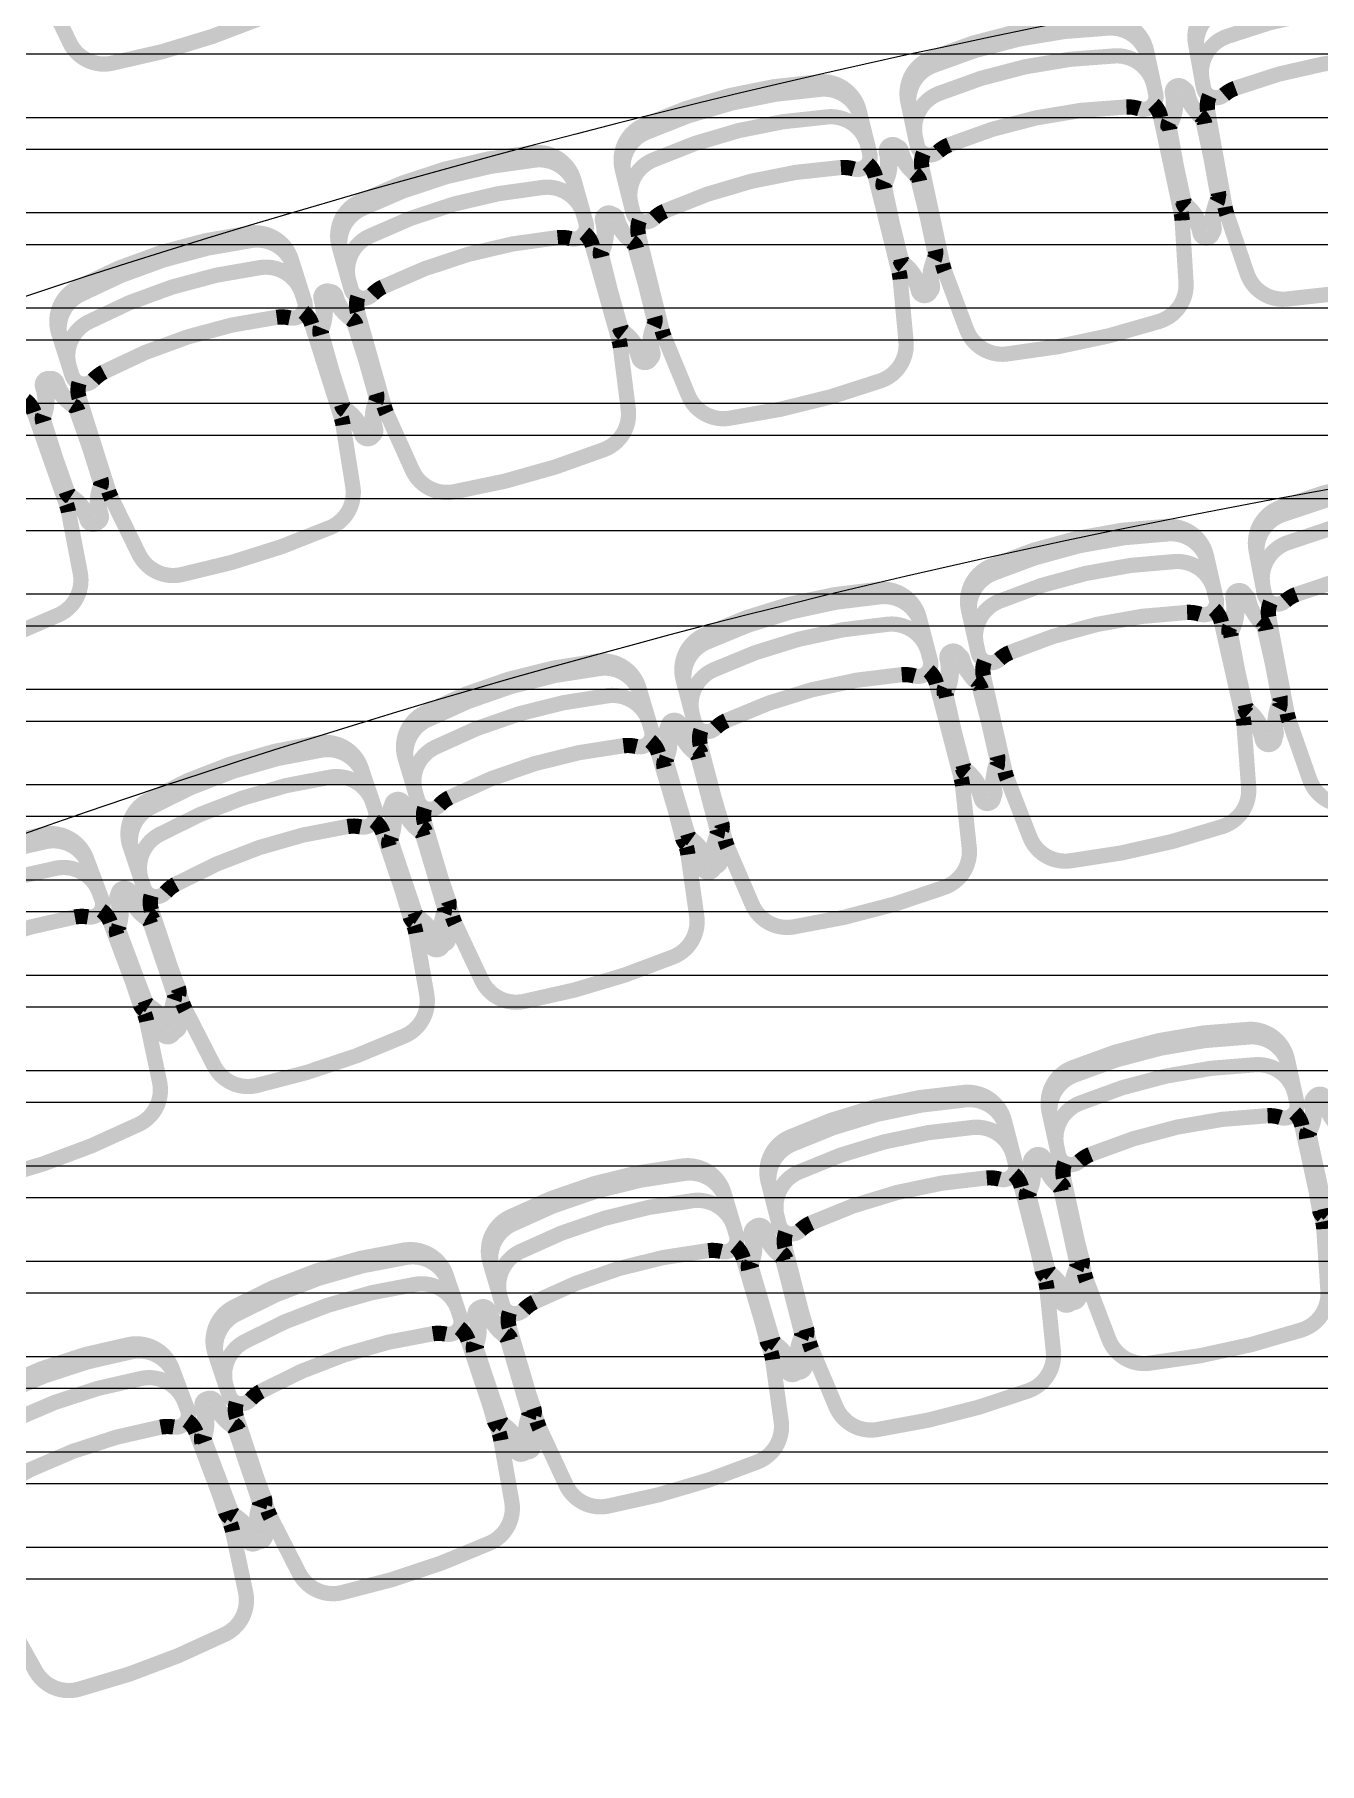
# Model space of a CAD drawing. Header units: metres. Extents: x -331 to 2982, y 362 to 2539.
# Drawn here: x 840.905 to 843.433, y 982.94 to 986.341 of the extents above; entities that cross this region are included whole.
import ezdxf

# ---------------------------------------------------------------- set-up
doc = ezdxf.new("R2010")
doc.units = ezdxf.units.M
doc.layers.add('Pis', color=251, linetype='Continuous')
doc.layers.add('Renato', color=7, linetype='Continuous')

msp = doc.modelspace()

# ---------------------------------------------------------------- hatches: boundary and pattern name
at = {"layer": 'Renato'}
h = msp.add_hatch(dxfattribs=at)
h.set_pattern_fill('ANSI32', color=256, scale=0.5, angle=135)
h.set_pattern_definition([(180, (846.11678, 988.55278), (-1e-17, -0.1875), []), (180, (846.05428, 988.61528), (-1e-17, -0.1875), [])])
h.paths.add_polyline_path([(846.1168, 988.5528), (840.7153, 988.5528), (840.7153, 983.1981), (846.1168, 983.1981)])

# ---------------------------------------------------------------- linework, layer by layer
at = {"layer": 'Pis', "const_width": 0.03}
for points in [[(840.8604, 986.6635, 0.149389), (840.8604, 986.6343), (840.9163, 986.4501, 0.03724), (840.9217, 986.4362), (840.9743, 986.3255, 0.342214), (841.0563, 986.2841, 0.051556), (841.3515, 986.3737, 0.342214), (841.3967, 986.4538), (841.3789, 986.575, 0.03724), (841.3756, 986.5895), (841.3197, 986.7738, 0.149389), (841.3034, 986.798)], [(843.1919, 986.3079, -0.36261), (843.2394, 986.3915, -0.08991), (843.5905, 986.4549, -0.36261), (843.6643, 986.3932)], [(843.2019, 986.2528, -0.36261), (843.2494, 986.3364, -0.08991), (843.6005, 986.3997, -0.36261), (843.6742, 986.3381)], [(842.6264, 986.1941, -0.36261), (842.6712, 986.2791, -0.08991), (843.0201, 986.3537, -0.36261), (843.0958, 986.2944)], [(842.6381, 986.1393, -0.36261), (842.6829, 986.2243, -0.08991), (843.0318, 986.2989, -0.36261), (843.1075, 986.2396)], [(843.2165, 986.2199, 0.149389), (843.213, 986.1909), (843.2472, 986.0014, 0.03724), (843.2509, 985.987), (843.2904, 985.871, 0.342214), (843.367, 985.8203, 0.051556), (843.6706, 985.8751, 0.342214), (843.7248, 985.9494), (843.7211, 986.0719, 0.03724), (843.7196, 986.0867), (843.6854, 986.2762, 0.149389), (843.672, 986.3022)], [(842.065, 986.0612, -0.36261), (842.1071, 986.1477, -0.08991), (842.4534, 986.2333, -0.36261), (842.531, 986.1765)], [(842.6538, 986.1069, 0.149389), (842.6512, 986.0778), (842.6915, 985.8895, 0.03724), (842.6957, 985.8752), (842.7388, 985.7605, 0.342214), (842.817, 985.7123, 0.051556), (843.1187, 985.7768, 0.342214), (843.1705, 985.8527), (843.1629, 985.9751, 0.03724), (843.1609, 985.9898), (843.1206, 986.1781, 0.149389), (843.1065, 986.2036)], [(842.0785, 986.0069, -0.36261), (842.1206, 986.0933, -0.08991), (842.4669, 986.179, -0.36261), (842.5444, 986.1221)], [(841.5085, 985.9096, -0.36261), (841.5478, 985.9974, -0.08991), (841.8912, 986.0941, -0.36261), (841.9705, 986.0397)], [(842.0952, 985.975, 0.149389), (842.0936, 985.9458), (842.1398, 985.7589, 0.03724), (842.1445, 985.7448), (842.1912, 985.6315, 0.342214), (842.271, 985.5858, 0.051556), (842.5704, 985.6599, 0.342214), (842.6197, 985.7375), (842.6083, 985.8595, 0.03724), (842.6058, 985.8742), (842.5595, 986.0611, 0.149389), (842.5445, 986.0862)], [(841.5237, 985.8557, -0.36261), (841.563, 985.9435, -0.08991), (841.9064, 986.0402, -0.36261), (841.9857, 985.9858)], [(841.5414, 985.8244, 0.149389), (841.5407, 985.7952), (841.5929, 985.6099, 0.03724), (841.598, 985.5959), (841.6484, 985.4841, 0.342214), (841.7295, 985.4411, 0.051556), (842.0265, 985.5247, 0.342214), (842.0733, 985.6038), (842.0579, 985.7254, 0.03724), (842.055, 985.74), (842.0028, 985.9253, 0.149389), (841.987, 985.9499)], [(840.9573, 985.7394, -0.36261), (840.9938, 985.8284, -0.08991), (841.3339, 985.936, -0.36261), (841.4149, 985.8842)], [(840.9742, 985.686, -0.36261), (841.0107, 985.7749, -0.08991), (841.3508, 985.8826, -0.36261), (841.4318, 985.8308)], [(840.9929, 985.6553, 0.149389), (840.9932, 985.626), (841.0512, 985.4425, 0.03724), (841.0568, 985.4286), (841.1107, 985.3186, 0.342214), (841.1932, 985.2781, 0.051556), (841.4873, 985.3712, 0.342214), (841.5315, 985.4517), (841.5123, 985.5728, 0.03724), (841.5089, 985.5873), (841.4508, 985.7708, 0.149389), (841.4342, 985.7949)], [(840.4504, 985.4678, 0.149389), (840.4516, 985.4386), (840.5155, 985.257, 0.03724), (840.5215, 985.2433), (840.5789, 985.135, 0.342214), (840.6626, 985.0972, 0.051556), (840.9537, 985.1997, 0.342214), (840.9953, 985.2816), (840.9722, 985.4019, 0.03724), (840.9683, 985.4163), (840.9044, 985.5979, 0.149389), (840.8871, 985.6215)], [(843.3111, 985.3115, -0.36261), (843.3578, 985.3955, -0.08991), (843.7083, 985.4622, -0.36261), (843.7826, 985.4012)], [(843.3216, 985.2564, -0.36261), (843.3683, 985.3404, -0.08991), (843.7188, 985.4071, -0.36261), (843.7931, 985.3461)], [(842.7458, 985.1947, -0.36261), (842.7896, 985.2803, -0.08991), (843.1377, 985.3588, -0.36261), (843.214, 985.3004)], [(842.7581, 985.1401, -0.36261), (842.802, 985.2256, -0.08991), (843.15, 985.3042, -0.36261), (843.2263, 985.2457)], [(843.3365, 985.2237, 0.149389), (843.3333, 985.1946), (843.3693, 985.0055, 0.03724), (843.3732, 984.9911), (843.4137, 984.8755, 0.342214), (843.4908, 984.8255, 0.051556), (843.7939, 984.8832, 0.342214), (843.8473, 984.958), (843.8425, 985.0804, 0.03724), (843.8408, 985.0952), (843.8049, 985.2844, 0.149389), (843.7913, 985.3102)], [(842.185, 985.0578, -0.36261), (842.2259, 985.1448, -0.08991), (842.5711, 985.2351, -0.36261), (842.6494, 985.1793)], [(842.7741, 985.1079, 0.149389), (842.772, 985.0787), (842.8143, 984.8909, 0.03724), (842.8187, 984.8767), (842.8631, 984.7625, 0.342214), (842.9419, 984.7152, 0.051556), (843.2428, 984.7831, 0.342214), (843.2937, 984.8596), (843.2847, 984.9819, 0.03724), (843.2826, 984.9966), (843.2402, 985.1844, 0.149389), (843.2257, 985.2098)], [(842.1992, 985.0036, -0.36261), (842.2401, 985.0906, -0.08991), (842.5853, 985.1809, -0.36261), (842.6635, 985.1251)], [(841.6386, 984.9037, -0.36261), (841.6766, 984.992, -0.08991), (842.0185, 985.094, -0.36261), (842.0986, 985.0408)], [(842.2163, 984.972, 0.149389), (842.2151, 984.9428), (842.2638, 984.7565, 0.03724), (842.2686, 984.7424), (842.3169, 984.6298, 0.342214), (842.3973, 984.5852, 0.051556), (842.6957, 984.6633, 0.342214), (842.744, 984.7415), (842.7309, 984.8633, 0.03724), (842.7282, 984.878), (842.6795, 985.0642, 0.149389), (842.6641, 985.0891)], [(841.6546, 984.85, -0.36261), (841.6926, 984.9383, -0.08991), (842.0345, 985.0403, -0.36261), (842.1146, 984.9872)], [(841.0978, 984.7303, -0.36261), (841.1327, 984.8199, -0.08991), (841.4709, 984.9334, -0.36261), (841.5528, 984.883)], [(841.6728, 984.819, 0.149389), (841.6726, 984.7897), (841.7276, 984.6052, 0.03724), (841.7329, 984.5913), (841.785, 984.4804, 0.342214), (841.8668, 984.4385, 0.051556), (842.1624, 984.5267, 0.342214), (842.208, 984.6065), (842.1908, 984.7278, 0.03724), (842.1876, 984.7424), (842.1326, 984.9269, 0.149389), (842.1164, 984.9512)], [(841.1156, 984.6772, -0.36261), (841.1505, 984.7668, -0.08991), (841.4888, 984.8803, -0.36261), (841.5707, 984.8299)], [(841.1348, 984.6468, 0.149389), (841.1356, 984.6176), (841.1968, 984.4351, 0.03724), (841.2026, 984.4213), (841.2584, 984.3122, 0.342214), (841.3416, 984.2732, 0.051556), (841.6341, 984.3713, 0.342214), (841.6769, 984.4527), (841.6556, 984.5733, 0.03724), (841.6519, 984.5877), (841.5907, 984.7703, 0.149389), (841.5737, 984.7941)], [(840.5631, 984.538, -0.36261), (840.595, 984.6287, -0.08991), (840.9292, 984.7536, -0.36261), (841.0128, 984.7061)], [(840.5828, 984.4855, -0.36261), (840.6146, 984.5762, -0.08991), (840.9488, 984.7011, -0.36261), (841.0324, 984.6536)], [(840.603, 984.4558, 0.149389), (840.6048, 984.4266), (840.6722, 984.2463, 0.03724), (840.6784, 984.2328), (840.7379, 984.1256, 0.342214), (840.8223, 984.0894, 0.051556), (841.1113, 984.1974, 0.342214), (841.1514, 984.2801), (841.126, 984.4, 0.03724), (841.1218, 984.4143), (841.0544, 984.5947, 0.149389), (841.0366, 984.6179)], [(842.9042, 984.2078, -0.36261), (842.9486, 984.293, -0.08991), (843.2972, 984.3691, -0.36261), (843.3731, 984.3102)], [(842.9161, 984.1531, -0.36261), (842.9606, 984.2383, -0.08991), (843.3091, 984.3144, -0.36261), (843.3851, 984.2554)], [(842.3521, 984.07, -0.36261), (842.3934, 984.1568, -0.08991), (842.739, 984.2454, -0.36261), (842.817, 984.1892)], [(842.9319, 984.1208, 0.149389), (842.9295, 984.0916), (842.9706, 983.9035, 0.03724), (842.9748, 983.8893), (843.0184, 983.7747, 0.342214), (843.0969, 983.7269, 0.051556), (843.3983, 983.7927, 0.342214), (843.4497, 983.8688), (843.4416, 983.9911, 0.03724), (843.4395, 984.0059), (843.3985, 984.194, 0.149389), (843.3842, 984.2195)], [(842.366, 984.0157, -0.36261), (842.4074, 984.1025, -0.08991), (842.7529, 984.1911, -0.36261), (842.831, 984.135)], [(841.8055, 983.9116, -0.36261), (841.8437, 983.9998, -0.08991), (842.1858, 984.1008, -0.36261), (842.2658, 984.0475)], [(842.383, 983.984, 0.149389), (842.3816, 983.9548), (842.4294, 983.7683, 0.03724), (842.4342, 983.7542), (842.4819, 983.6413, 0.342214), (842.5621, 983.5964, 0.051556), (842.8609, 983.673, 0.342214), (842.9095, 983.751), (842.897, 983.8729, 0.03724), (842.8944, 983.8875), (842.8466, 984.074, 0.149389), (842.8314, 984.099)], [(841.8213, 983.8578, -0.36261), (841.8595, 983.9461, -0.08991), (842.2017, 984.0471, -0.36261), (842.2817, 983.9938)], [(841.8394, 983.8267, 0.149389), (841.8392, 983.7975), (841.8937, 983.6129, 0.03724), (841.899, 983.599), (841.9507, 983.4879, 0.342214), (842.0324, 983.4458, 0.051556), (842.3283, 983.5332, 0.342214), (842.3741, 983.6129), (842.3572, 983.7343, 0.03724), (842.354, 983.7488), (842.2995, 983.9335, 0.149389), (842.2834, 983.9579)], [(841.2652, 983.7327, -0.36261), (841.3001, 983.8223, -0.08991), (841.6384, 983.9356, -0.36261), (841.7203, 983.8852)], [(841.283, 983.6796, -0.36261), (841.3179, 983.7691, -0.08991), (841.6562, 983.8825, -0.36261), (841.7381, 983.8321)], [(841.3022, 983.6492, 0.149389), (841.3029, 983.62), (841.3641, 983.4374, 0.03724), (841.3699, 983.4237), (841.4256, 983.3145, 0.342214), (841.5088, 983.2755, 0.051556), (841.8013, 983.3735, 0.342214), (841.8442, 983.4548), (841.8229, 983.5755, 0.03724), (841.8192, 983.5899), (841.7581, 983.7725, 0.149389), (841.7411, 983.7963)], [(840.7319, 983.5337, -0.36261), (840.7636, 983.6245, -0.08991), (841.0976, 983.75, -0.36261), (841.1812, 983.7026)], [(840.7516, 983.4813, -0.36261), (840.7833, 983.572, -0.08991), (841.1173, 983.6975, -0.36261), (841.2009, 983.6501)], [(840.7719, 983.4516, 0.149389), (840.7738, 983.4224), (840.8415, 983.2422, 0.03724), (840.8477, 983.2287), (840.9074, 983.1216, 0.342214), (840.9919, 983.0856, 0.051556), (841.2807, 983.1941, 0.342214), (841.3206, 983.2769), (841.295, 983.3967, 0.03724), (841.2908, 983.411), (841.2231, 983.5913, 0.149389), (841.2052, 983.6144)]]:
    msp.add_lwpolyline(points, format="xyb", dxfattribs=at)
for points in [[(843.6187, 986.2987, 0.08991), (843.2676, 986.2353, 0.086278), (843.2455, 986.2223, -0.57735), (843.2047, 986.2369), (843.1892, 986.3227, -0.36261), (843.2368, 986.4063, -0.08991), (843.5879, 986.4696, -0.36261), (843.6616, 986.408), (843.6771, 986.3222, -0.57735), (843.644, 986.2942, 0.086278)], [(843.0533, 986.1984, 0.08991), (842.7044, 986.1239, 0.086278), (842.6827, 986.1102, -0.57735), (842.6415, 986.1235), (842.6233, 986.2087, -0.36261), (842.6681, 986.2938, -0.08991), (843.017, 986.3683, -0.36261), (843.0927, 986.309), (843.1109, 986.2238, -0.57735), (843.0787, 986.1948, 0.086278)], [(842.4916, 986.0792, 0.08991), (842.1452, 985.9936, 0.086278), (842.124, 985.9792, -0.57735), (842.0824, 985.9912), (842.0614, 986.0758, -0.36261), (842.1035, 986.1622, -0.08991), (842.4498, 986.2479, -0.36261), (842.5274, 986.1911), (842.5483, 986.1065, -0.57735), (842.5171, 986.0764, 0.086278)], [(843.1722, 986.0045, -0.164851), (843.1656, 986.0156), (843.1355, 986.1565, -0.164851), (843.137, 986.1693, 0.162089), (843.1438, 986.2252, -1), (843.1683, 986.2304, 0.162089), (843.1974, 986.1822, -0.164851), (843.2039, 986.1711), (843.2341, 986.0302, -0.164851), (843.2326, 986.0174, 0.162089), (843.2257, 985.9615, -1), (843.2013, 985.9563, 0.162089)], [(843.2331, 986.0235), (843.2075, 986.1653, 0.164851), (843.2013, 986.1765, -0.162089), (843.1737, 986.2257, 1), (843.1491, 986.2213, -0.162089), (843.1405, 986.1656, 0.164851), (843.1386, 986.1529), (843.1642, 986.0111, 0.164851), (843.1704, 985.9998, -0.162089), (843.198, 985.9507, 1), (843.2226, 985.9551, -0.162089), (843.2312, 986.0108, 0.164851)], [(842.6166, 985.8893, -0.164851), (842.6097, 985.9001), (842.5751, 986.04, -0.164851), (842.5761, 986.0528, 0.162089), (842.5812, 986.1089, -1), (842.6055, 986.1149, 0.162089), (842.6361, 986.0676, -0.164851), (842.643, 986.0568), (842.6776, 985.9169, -0.164851), (842.6765, 985.9041, 0.162089), (842.6715, 985.8479, -1), (842.6472, 985.8419, 0.162089)], [(842.6766, 985.9111), (842.6465, 986.052, 0.164851), (842.64, 986.063, -0.162089), (842.6108, 986.1113, 1), (842.5864, 986.1061, -0.162089), (842.5796, 986.0501, 0.164851), (842.5781, 986.0374), (842.6082, 985.8964, 0.164851), (842.6148, 985.8854, -0.162089), (842.6439, 985.8371, 1), (842.6683, 985.8424, -0.162089), (842.6752, 985.8983, 0.164851)], [(841.9343, 985.9413, 0.08991), (841.5909, 985.8446, 0.086278), (841.57, 985.8295, -0.57735), (841.5281, 985.8402), (841.5045, 985.9241, -0.36261), (841.5438, 986.0118, -0.08991), (841.8872, 986.1085, -0.36261), (841.9665, 986.0542), (841.9901, 985.9703, -0.57735), (841.9599, 985.9393, 0.086278)], [(842.0653, 985.7554, -0.164851), (842.058, 985.766), (842.019, 985.9047, -0.164851), (842.0196, 985.9175, 0.162089), (842.0229, 985.9738, -1), (842.047, 985.9806, 0.162089), (842.0791, 985.9342, -0.164851), (842.0863, 985.9237), (842.1254, 985.7849, -0.164851), (842.1247, 985.7721, 0.162089), (842.1215, 985.7159, -1), (842.0974, 985.7091, 0.162089)], [(842.1243, 985.78), (842.0897, 985.9199, 0.164851), (842.0828, 985.9307, -0.162089), (842.0521, 985.978, 1), (842.0279, 985.972, -0.162089), (842.0228, 985.9159, 0.164851), (842.0217, 985.9031), (842.0563, 985.7632, 0.164851), (842.0633, 985.7524, -0.162089), (842.0939, 985.7051, 1), (842.1182, 985.7111, -0.162089), (842.1232, 985.7672, 0.164851)], [(841.3818, 985.7846, 0.08991), (841.0417, 985.677, 0.086278), (841.0213, 985.6613, -0.57735), (840.9791, 985.6706), (840.9528, 985.7537, -0.36261), (840.9893, 985.8427, -0.08991), (841.3294, 985.9503, -0.36261), (841.4104, 985.8985), (841.4367, 985.8154, -0.57735), (841.4075, 985.7835, 0.086278)], [(841.5187, 985.603, -0.164851), (841.5111, 985.6134), (841.4676, 985.7508, -0.164851), (841.4679, 985.7636, 0.162089), (841.4693, 985.8199, -1), (841.4932, 985.8275, 0.162089), (841.5268, 985.7822, -0.164851), (841.5344, 985.7719), (841.5779, 985.6345, -0.164851), (841.5776, 985.6216, 0.162089), (841.5761, 985.5653, -1), (841.5523, 985.5578, 0.162089)], [(841.5767, 985.6304), (841.5377, 985.7692, 0.164851), (841.5304, 985.7798, -0.162089), (841.4983, 985.8261, 1), (841.4742, 985.8193, -0.162089), (841.471, 985.763, 0.164851), (841.4703, 985.7502), (841.5094, 985.6115, 0.164851), (841.5166, 985.6009, -0.162089), (841.5488, 985.5546, 1), (841.5728, 985.5614, -0.162089), (841.5761, 985.6176, 0.164851)], [(840.9776, 985.4324, -0.164851), (840.9697, 985.4425), (840.9219, 985.5784, -0.164851), (840.9217, 985.5912, 0.162089), (840.9214, 985.6476, -1), (840.9449, 985.6559, 0.162089), (840.98, 985.6117, -0.164851), (840.9879, 985.6016), (841.0357, 985.4657, -0.164851), (841.0359, 985.4529, 0.162089), (841.0362, 985.3965, -1), (841.0127, 985.3882, 0.162089)], [(841.0344, 985.4625), (840.9909, 985.5999, 0.164851), (840.9833, 985.6103, -0.162089), (840.9497, 985.6555, 1), (840.9259, 985.648, -0.162089), (840.9245, 985.5916, 0.164851), (840.9242, 985.5788), (840.9677, 985.4414, 0.164851), (840.9753, 985.4311, -0.162089), (841.0089, 985.3858, 1), (841.0327, 985.3933, -0.162089), (841.0341, 985.4497, 0.164851)], [(843.738, 985.3062, 0.08991), (843.3875, 985.2395, 0.086278), (843.3655, 985.2263, -0.57735), (843.3246, 985.2406), (843.3083, 985.3262, -0.36261), (843.355, 985.4102, -0.08991), (843.7055, 985.4769, -0.36261), (843.7798, 985.4159), (843.7961, 985.3303, -0.57735), (843.7633, 985.302, 0.086278)], [(843.1726, 985.204, 0.08991), (842.8246, 985.1254, 0.086278), (842.803, 985.1115, -0.57735), (842.7617, 985.1244), (842.7425, 985.2094, -0.36261), (842.7863, 985.2949, -0.08991), (843.1343, 985.3734, -0.36261), (843.2107, 985.315), (843.2299, 985.23, -0.57735), (843.1981, 985.2006, 0.086278)], [(842.6113, 985.0815, 0.08991), (842.2661, 984.9912, 0.086278), (842.245, 984.9766, -0.57735), (842.2033, 984.988), (842.1812, 985.0723, -0.36261), (842.2221, 985.1593, -0.08991), (842.5673, 985.2496, -0.36261), (842.6456, 985.1938), (842.6676, 985.1095, -0.57735), (842.6368, 985.079, 0.086278)], [(843.2937, 985.0114, -0.164851), (843.287, 985.0224), (843.2553, 985.163, -0.164851), (843.2566, 985.1757, 0.162089), (843.2628, 985.2318, -1), (843.2872, 985.2373, 0.162089), (843.3169, 985.1893, -0.164851), (843.3235, 985.1784), (843.3553, 985.0378, -0.164851), (843.3539, 985.025, 0.162089), (843.3477, 984.969, -1), (843.3233, 984.9635, 0.162089)], [(843.355, 985.0274), (843.328, 985.169, 0.164851), (843.3217, 985.1802, -0.162089), (843.2937, 985.2291, 1), (843.2691, 985.2244, -0.162089), (843.261, 985.1686, 0.164851), (843.2593, 985.1559), (843.2862, 985.0143, 0.164851), (843.2925, 985.0032, -0.162089), (843.3205, 984.9542, 1), (843.3451, 984.9589, -0.162089), (843.3532, 985.0147, 0.164851)], [(842.0638, 984.9418, 0.08991), (841.7219, 984.8399, 0.086278), (841.7014, 984.8245, -0.57735), (841.6592, 984.8345), (841.6343, 984.9181, -0.36261), (841.6723, 985.0064, -0.08991), (842.0142, 985.1083, -0.36261), (842.0943, 985.0552), (842.1192, 984.9717, -0.57735), (842.0895, 984.9402, 0.086278)], [(842.7388, 984.8932, -0.164851), (842.7317, 984.9039), (842.6953, 985.0433, -0.164851), (842.6962, 985.0562, 0.162089), (842.7005, 985.1124, -1), (842.7247, 985.1187, 0.162089), (842.7559, 985.0718, -0.164851), (842.763, 985.0611), (842.7995, 984.9216, -0.164851), (842.7986, 984.9088, 0.162089), (842.7943, 984.8526, -1), (842.7701, 984.8463, 0.162089)], [(842.7992, 984.9123), (842.7675, 985.0529, 0.164851), (842.7608, 985.0639, -0.162089), (842.7312, 985.1118, 1), (842.7068, 985.1063, -0.162089), (842.7006, 985.0503, 0.164851), (842.6992, 985.0375), (842.731, 984.8969, 0.164851), (842.7377, 984.886, -0.162089), (842.7673, 984.838, 1), (842.7917, 984.8435, -0.162089), (842.7979, 984.8996, 0.164851)], [(842.248, 984.7774), (842.2115, 984.9168, 0.164851), (842.2045, 984.9275, -0.162089), (842.1732, 984.9744, 1), (842.149, 984.9681, -0.162089), (842.1447, 984.9119, 0.164851), (842.1438, 984.8991), (842.1803, 984.7597, 0.164851), (842.1874, 984.7489, -0.162089), (842.2186, 984.702, 1), (842.2428, 984.7084, -0.162089), (842.2471, 984.7646, 0.164851)], [(842.1977, 984.758, -0.164851), (842.1903, 984.7684), (842.1491, 984.9065, -0.164851), (842.1496, 984.9194, 0.162089), (842.1519, 984.9757, -1), (842.1759, 984.9828, 0.162089), (842.2087, 984.937, -0.164851), (842.2162, 984.9265), (842.2573, 984.7884, -0.164851), (842.2569, 984.7756, 0.162089), (842.2545, 984.7193, -1), (842.2305, 984.7122, 0.162089)], [(841.5214, 984.7829, 0.08991), (841.1832, 984.6694, 0.086278), (841.1632, 984.6533, -0.57735), (841.1207, 984.6619), (841.093, 984.7446, -0.36261), (841.1279, 984.8341, -0.08991), (841.4662, 984.9476, -0.36261), (841.5481, 984.8972), (841.5758, 984.8146, -0.57735), (841.5471, 984.7822, 0.086278)], [(841.7111, 984.6256), (841.6699, 984.7637, 0.164851), (841.6625, 984.7741, -0.162089), (841.6297, 984.82, 1), (841.6057, 984.8128, -0.162089), (841.6033, 984.7565, 0.164851), (841.6029, 984.7437), (841.644, 984.6056, 0.164851), (841.6515, 984.5951, -0.162089), (841.6843, 984.5493, 1), (841.7083, 984.5564, -0.162089), (841.7106, 984.6127, 0.164851)], [(841.6615, 984.6037, -0.164851), (841.6537, 984.6139), (841.6078, 984.7505, -0.164851), (841.6079, 984.7634, 0.162089), (841.6084, 984.8197, -1), (841.6321, 984.8277, 0.162089), (841.6664, 984.783, -0.164851), (841.6742, 984.7728), (841.7201, 984.6362, -0.164851), (841.72, 984.6233, 0.162089), (841.7195, 984.567, -1), (841.6958, 984.559, 0.162089)], [(840.9848, 984.6049, 0.08991), (840.6506, 984.48, 0.086278), (840.6311, 984.4633, -0.57735), (840.5884, 984.4704), (840.5579, 984.5521, -0.36261), (840.5898, 984.6428, -0.08991), (840.924, 984.7677, -0.36261), (841.0075, 984.7201), (841.038, 984.6385, -0.57735), (841.0105, 984.6051, 0.086278)], [(841.1797, 984.4548), (841.1338, 984.5915, 0.164851), (841.126, 984.6017, -0.162089), (841.0917, 984.6463, 1), (841.068, 984.6384, -0.162089), (841.0675, 984.582, 0.164851), (841.0675, 984.5692), (841.1133, 984.4326, 0.164851), (841.1211, 984.4224, -0.162089), (841.1554, 984.3777, 1), (841.1791, 984.3856, -0.162089), (841.1796, 984.442, 0.164851)], [(841.1308, 984.4305, -0.164851), (841.1227, 984.4405), (841.0722, 984.5755, -0.164851), (841.0718, 984.5883, 0.162089), (841.0704, 984.6447, -1), (841.0938, 984.6534, 0.162089), (841.1297, 984.6099, -0.164851), (841.1378, 984.6), (841.1883, 984.465, -0.164851), (841.1887, 984.4522, 0.162089), (841.1901, 984.3958, -1), (841.1667, 984.3871, 0.162089)], [(843.331, 984.214, 0.08991), (842.9825, 984.1379, 0.086278), (842.9608, 984.1242, -0.57735), (842.9196, 984.1373), (842.901, 984.2225, -0.36261), (842.9454, 984.3077, -0.08991), (843.294, 984.3838, -0.36261), (843.3699, 984.3248), (843.3885, 984.2397, -0.57735), (843.3565, 984.2105, 0.086278)], [(842.7785, 984.0916, 0.08991), (842.4329, 984.003, 0.086278), (842.4117, 983.9885, -0.57735), (842.37, 984.0001), (842.3484, 984.0845, -0.36261), (842.3897, 984.1713, -0.08991), (842.7353, 984.2599, -0.36261), (842.8133, 984.2038), (842.835, 984.1193, -0.57735), (842.804, 984.0891, 0.086278)], [(843.5022, 984.0403), (843.4765, 984.1822, 0.164851), (843.4703, 984.1934, -0.162089), (843.4428, 984.2426, 1), (843.4182, 984.2381, -0.162089), (843.4096, 984.1824, 0.164851), (843.4077, 984.1697), (843.4333, 984.0279, 0.164851), (843.4395, 984.0167, -0.162089), (843.4671, 983.9675, 1), (843.4917, 983.9719, -0.162089), (843.5003, 984.0276, 0.164851)], [(843.4508, 984.0206, -0.164851), (843.4442, 984.0316), (843.4134, 984.1724, -0.164851), (843.4149, 984.1852, 0.162089), (843.4215, 984.2412, -1), (843.4459, 984.2465, 0.162089), (843.4752, 984.1984, -0.164851), (843.4818, 984.1874), (843.5125, 984.0466, -0.164851), (843.5111, 984.0338, 0.162089), (843.5045, 983.9778, -1), (843.4801, 983.9725, 0.162089)], [(842.2308, 983.9486, 0.08991), (841.8886, 983.8475, 0.086278), (841.868, 983.8322, -0.57735), (841.8259, 983.8424), (841.8012, 983.926, -0.36261), (841.8394, 984.0142, -0.08991), (842.1816, 984.1152, -0.36261), (842.2616, 984.0619), (842.2863, 983.9783, -0.57735), (842.2564, 983.9469, 0.086278)], [(842.9556, 983.925), (842.9249, 984.0658, 0.164851), (842.9183, 984.0768, -0.162089), (842.889, 984.125, 1), (842.8646, 984.1197, -0.162089), (842.858, 984.0637, 0.164851), (842.8565, 984.0509), (842.8873, 983.9101, 0.164851), (842.8939, 983.8991, -0.162089), (842.9232, 983.851, 1), (842.9476, 983.8563, -0.162089), (842.9542, 983.9123, 0.164851)], [(842.9051, 983.9027, -0.164851), (842.8981, 983.9135), (842.8623, 984.0531, -0.164851), (842.8633, 984.0659, 0.162089), (842.8678, 984.1221, -1), (842.892, 984.1283, 0.162089), (842.9231, 984.0812, -0.164851), (842.9301, 984.0705), (842.9659, 983.9309, -0.164851), (842.9649, 983.9181, 0.162089), (842.9603, 983.8619, -1), (842.9361, 983.8557, 0.162089)], [(842.4137, 983.7893), (842.3779, 983.9289, 0.164851), (842.3709, 983.9396, -0.162089), (842.3399, 983.9867, 1), (842.3157, 983.9805, -0.162089), (842.3111, 983.9243, 0.164851), (842.3101, 983.9115), (842.3459, 983.7719, 0.164851), (842.353, 983.7611, -0.162089), (842.384, 983.7141, 1), (842.4082, 983.7203, -0.162089), (842.4128, 983.7765, 0.164851)], [(842.3642, 983.7644, -0.164851), (842.3568, 983.7749), (842.316, 983.9131, -0.164851), (842.3165, 983.9259, 0.162089), (842.319, 983.9822, -1), (842.343, 983.9893, 0.162089), (842.3757, 983.9434, -0.164851), (842.3831, 983.9329), (842.4239, 983.7947, -0.164851), (842.4234, 983.7819, 0.162089), (842.4209, 983.7256, -1), (842.3969, 983.7185, 0.162089)], [(841.6889, 983.7851, 0.08991), (841.3506, 983.6717, 0.086278), (841.3305, 983.6557, -0.57735), (841.2881, 983.6643), (841.2604, 983.7469, -0.36261), (841.2954, 983.8365, -0.08991), (841.6336, 983.9498, -0.36261), (841.7155, 983.8994), (841.7432, 983.8168, -0.57735), (841.7145, 983.7844, 0.086278)], [(841.8288, 983.6058, -0.164851), (841.821, 983.616), (841.7752, 983.7527, -0.164851), (841.7753, 983.7655, 0.162089), (841.7758, 983.8219, -1), (841.7995, 983.8298, 0.162089), (841.8338, 983.7851, -0.164851), (841.8416, 983.7749), (841.8874, 983.6383, -0.164851), (841.8874, 983.6254, 0.162089), (841.8869, 983.5691, -1), (841.8632, 983.5611, 0.162089)], [(841.8772, 983.6333), (841.8364, 983.7715, 0.164851), (841.829, 983.782, -0.162089), (841.7963, 983.8279, 1), (841.7723, 983.8208, -0.162089), (841.7698, 983.7645, 0.164851), (841.7693, 983.7516), (841.8101, 983.6134, 0.164851), (841.8175, 983.6029, -0.162089), (841.8502, 983.557, 1), (841.8742, 983.5641, -0.162089), (841.8767, 983.6204, 0.164851)], [(841.1534, 983.6014, 0.08991), (840.8195, 983.4759, 0.086278), (840.8, 983.4591, -0.57735), (840.7573, 983.4662), (840.7266, 983.5478, -0.36261), (840.7584, 983.6385, -0.08991), (841.0923, 983.764, -0.36261), (841.176, 983.7166), (841.2066, 983.635, -0.57735), (841.1791, 983.6016, 0.086278)], [(841.3469, 983.4572), (841.3012, 983.5938, 0.164851), (841.2934, 983.604, -0.162089), (841.259, 983.6487, 1), (841.2353, 983.6408, -0.162089), (841.2348, 983.5844, 0.164851), (841.2348, 983.5716), (841.2806, 983.4349, 0.164851), (841.2883, 983.4247, -0.162089), (841.3227, 983.38, 1), (841.3464, 983.388, -0.162089), (841.3469, 983.4443, 0.164851)], [(841.2998, 983.4273, -0.164851), (841.2916, 983.4372), (841.2409, 983.5721, -0.164851), (841.2405, 983.5849, 0.162089), (841.239, 983.6413, -1), (841.2624, 983.6501, 0.162089), (841.2983, 983.6067, -0.164851), (841.3065, 983.5967), (841.3572, 983.4618, -0.164851), (841.3576, 983.449, 0.162089), (841.3591, 983.3927, -1), (841.3357, 983.3839, 0.162089)]]:
    msp.add_lwpolyline(points, format="xyb", close=True, dxfattribs=at)
at = {"layer": 'Pis'}
for radius, start, end in [(19.2681, 89.84702, 125.7567), (18.2681, 90.04824, 125.73473), (17.2681, 90.05103, 125.71013), (16.2681, 89.52586, 125.68249)]:
    msp.add_arc((846.3083, 969.4307), radius, start, end, dxfattribs=at)
at = {"layer": 'Renato'}
msp.add_arc((846.541, 968.8074), 20.8513, 53.49254, 126.50745, dxfattribs=at)

doc.saveas('drawing.dxf')
